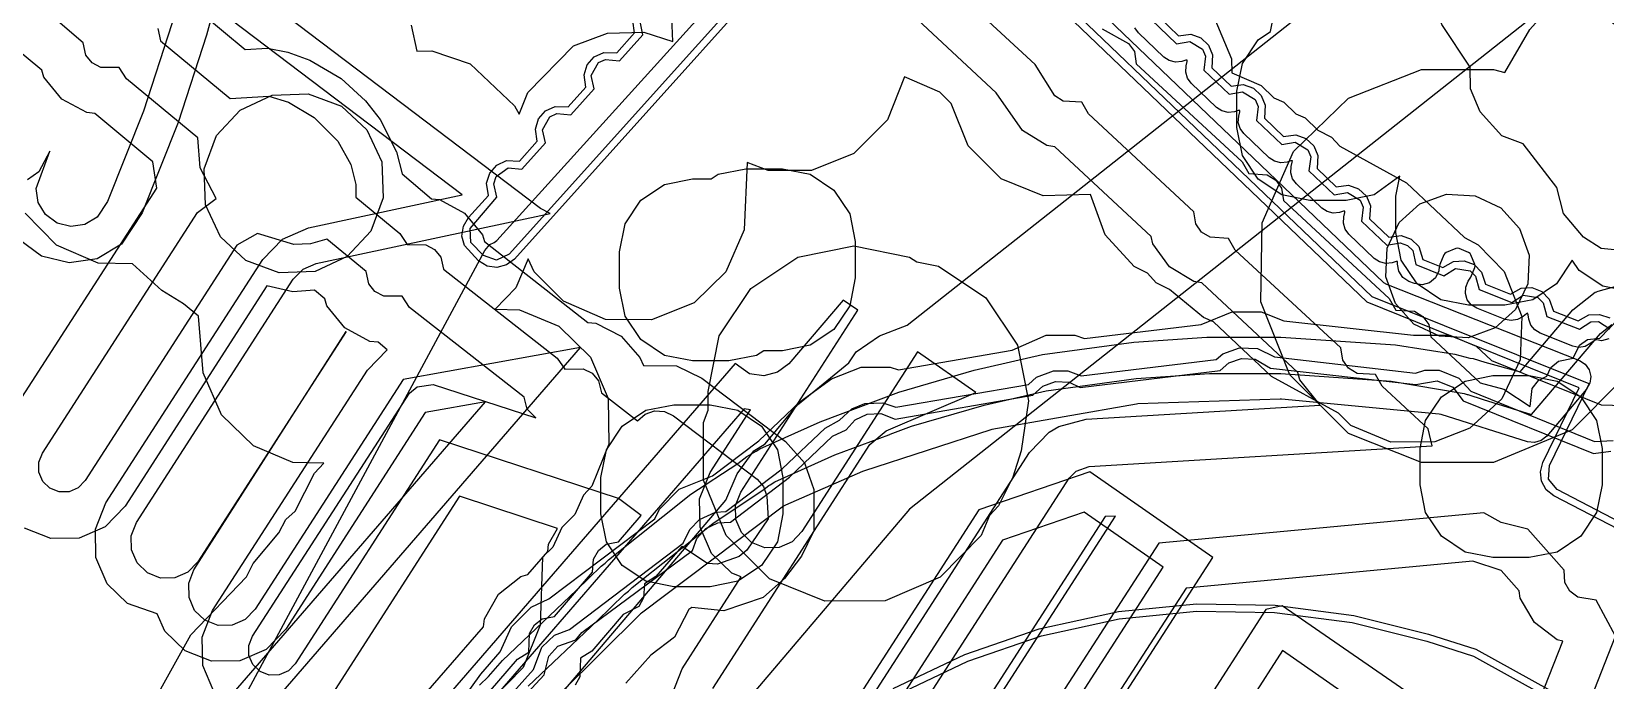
# Model space of a CAD drawing. Header units: metres. Extents: x -2677 to -840, y 169 to 1487.
# Drawn here: x -1999.57 to -1956.33, y 382.39 to 400.22 of the extents above; entities that cross this region are included whole.
import ezdxf

# ---------------------------------------------------------------- set-up
doc = ezdxf.new("R2010")
doc.units = ezdxf.units.M
doc.layers.add('AI_GREENING_EXCLUSIONS', color=1, linetype='Continuous')
doc.layers.add('AI_GREENING_LAWN', color=82, linetype='Continuous')

msp = doc.modelspace()

# ---------------------------------------------------------------- linework, layer by layer
at = {"layer": 'AI_GREENING_EXCLUSIONS'}
for points in [[(-1990.329, 375.765), (-1980.497, 387.344), (-1980.186, 388.069), (-1979.728, 388.701), (-1979.417, 388.891), (-1978.525, 389.965), (-1977.117, 391.12), (-1976.918, 391.423), (-1976.272, 391.862), (-1975.514, 392.153), (-1957.636, 406.277), (-1981.262, 423.671), (-1982.105, 424.146), (-1982.309, 424.427), (-2001.679, 437.776)], [(-1990.329, 375.765), (-1980.497, 387.344), (-1980.186, 388.069), (-1979.728, 388.701), (-1979.417, 388.891), (-1978.525, 389.965), (-1977.117, 391.12), (-1976.918, 391.423), (-1976.272, 391.862), (-1975.514, 392.153), (-1957.636, 406.277), (-1981.262, 423.671), (-1982.105, 424.146), (-1982.309, 424.427), (-2001.679, 437.776)], [(-1951.192, 398.199), (-1997.973, 431.098), (-2000.879, 426.914), (-1995.376, 417.194), (-1995.076, 416.47), (-1994.63, 414.523), (-1994.325, 412.441), (-1994.186, 410.258), (-1994.206, 408.337), (-1994.402, 406.142), (-1994.774, 404.009), (-1995.71, 400.43), (-1996.493, 398.032), (-1997.48, 395.55), (-1997.768, 395.119), (-1998.102, 394.918), (-1998.488, 394.861), (-1998.867, 394.955), (-1999.18, 395.188), (-1999.381, 395.522), (-1999.438, 395.908), (-1999.062, 396.932), (-1999.363, 396.368), (-1999.682, 396.145)], [(-1952.685, 398.026), (-1997.719, 429.697), (-1999.697, 426.855), (-1994.506, 417.687), (-1994.101, 416.695), (-1993.641, 414.669), (-1993.327, 412.509), (-1993.186, 410.247), (-1993.206, 408.326), (-1993.417, 405.974), (-1993.805, 403.764), (-1994.276, 401.901), (-1994.76, 400.12), (-1995.543, 397.722), (-1996.525, 395.239), (-1997.096, 394.378), (-1997.765, 393.977), (-1998.537, 393.862), (-1999.294, 394.051), (-1999.921, 394.516)], [(-1955.734, 394.182), (-1956.45, 394.255), (-1956.942, 394.572), (-1957.487, 395.22), (-1957.676, 395.93), (-1958.6, 397.138), (-1959.179, 397.353), (-1959.775, 398.015), (-1960.041, 398.649), (-1960.05, 399.236), (-1960.827, 400.416), (-1961.14, 401.487), (-1961.186, 402.071), (-1960.949, 402.692), (-1960.961, 405.818), (-1967.961, 410.896), (-1968.6, 411.255), (-1968.992, 411.656), (-1991.586, 427.988), (-2001.982, 428.066)], [(-1955.711, 386.619), (-1957.661, 387.637), (-1957.899, 387.924), (-1957.873, 388.296), (-1956.785, 390.536), (-1962.742, 392.932), (-1976.048, 405.669), (-1986.451, 394.103), (-1986.797, 393.938), (-1987.157, 394.066), (-1987.497, 394.423), (-1987.517, 394.805), (-1986.789, 395.671), (-1986.867, 396.035), (-1986.804, 396.234), (-1986.475, 396.477), (-1986.096, 396.442), (-1985.451, 397.158), (-1985.529, 397.522), (-1985.328, 397.878), (-1985.138, 397.964), (-1984.758, 397.929), (-1984.114, 398.645), (-1984.192, 399.009), (-1983.991, 399.365), (-1983.8, 399.451), (-1983.421, 399.416), (-1982.776, 400.132), (-1982.854, 400.495)], [(-1999.467, 374.222), (-1984.484, 391.538), (-1989.358, 390.657), (-1993.423, 384.345), (-1993.695, 384.064), (-1994.052, 383.909), (-1994.443, 383.902), (-1994.806, 384.045), (-1995.086, 384.316), (-1995.241, 384.674), (-1995.248, 385.064), (-1995.105, 385.427), (-1990.924, 391.98), (-1995.003, 385.646), (-1995.274, 385.366), (-1995.632, 385.211), (-1996.022, 385.204), (-1996.385, 385.347), (-1996.666, 385.618), (-1996.821, 385.976), (-1996.828, 386.366), (-1996.684, 386.729), (-1992.379, 393.415), (-1992.109, 393.693), (-1991.751, 393.849), (-1985.322, 395.223), (-1985.587, 395.356), (-1998.559, 405.192)], [(-1955.741, 386.422), (-1957.755, 387.461), (-1957.961, 387.63), (-1958.089, 387.863), (-1958.122, 388.126), (-1958.053, 388.383), (-1957.059, 390.43), (-1962.88, 392.788), (-1976.037, 405.382), (-1986.303, 393.969), (-1986.521, 393.806), (-1986.786, 393.738), (-1987.056, 393.777), (-1987.291, 393.917), (-1987.678, 394.336), (-1987.745, 394.601), (-1987.706, 394.871), (-1987.566, 395.106), (-1987.016, 395.718), (-1987.066, 396.053), (-1986.978, 396.332), (-1986.784, 396.552), (-1986.518, 396.672), (-1986.167, 396.661), (-1985.679, 397.205), (-1985.728, 397.54), (-1985.641, 397.819), (-1985.447, 398.039), (-1985.18, 398.159), (-1984.83, 398.148), (-1984.341, 398.692), (-1984.391, 399.027), (-1984.303, 399.306), (-1984.109, 399.526), (-1983.843, 399.646), (-1983.492, 399.635), (-1983.004, 400.179), (-1983.053, 400.514)], [(-2000.223, 374.876), (-1987.094, 390.05), (-1988.753, 389.75), (-1992.583, 383.803), (-1993.125, 383.242), (-1993.841, 382.931), (-1994.621, 382.918), (-1995.347, 383.205), (-1995.908, 383.747), (-1996.114, 384.221), (-1996.927, 384.506), (-1997.488, 385.049), (-1997.798, 385.765), (-1997.812, 386.545), (-1997.525, 387.271), (-1993.218, 393.958), (-1992.675, 394.518), (-1991.963, 394.826), (-1987.736, 395.73), (-1999.164, 404.395), (-1999.681, 404.979)], [(-1928.453, 386.248), (-1954.175, 403.801), (-1954.767, 403.446), (-1975.456, 387.101), (-1987.257, 373.195)], [(-1928.453, 386.248), (-1954.175, 403.801), (-1954.767, 403.446), (-1975.456, 387.101), (-1987.257, 373.195)], [(-1955.904, 390.629), (-1957.254, 389.279), (-1959.414, 388.377), (-1961.392, 388.377), (-1963.393, 389.172), (-1965.009, 390.788), (-1965.804, 392.789), (-1965.765, 394.962), (-1964.902, 396.927), (-1963.393, 398.384), (-1961.392, 399.179), (-1959.414, 399.179), (-1959.103, 399.092), (-1958.414, 400.279), (-1958.414, 400.279), (-1957.847, 400.902), (-1957.258, 401.383), (-1956.558, 401.799), (-1955.777, 402.115)], [(-1988.496, 380.329), (-1986.218, 382.976), (-1985.906, 383.171), (-1985.891, 383.68), (-1985.756, 383.918), (-1985.541, 384.086), (-1985.206, 384.151), (-1984.157, 385.369), (-1984.131, 385.725), (-1983.996, 385.963), (-1983.781, 386.131), (-1983.446, 386.196), (-1982.823, 386.919), (-1983.444, 387.389), (-1988.361, 388.999), (-1992.323, 382.847), (-1992.513, 382.651), (-1992.763, 382.542), (-1993.037, 382.537), (-1993.291, 382.638), (-1993.487, 382.827), (-1993.596, 383.078), (-1993.6, 383.351), (-1993.5, 383.605), (-1989.188, 390.288), (-1988.974, 390.457), (-1988.532, 390.521), (-1985.719, 389.607), (-1985.954, 389.843), (-1986.034, 390.174), (-1989.182, 392.637), (-1989.384, 392.944), (-1989.893, 392.949), (-1990.134, 393.078), (-1990.306, 393.289), (-1990.378, 393.623), (-1991.459, 394.514), (-1991.907, 394.382), (-1992.366, 394.371), (-1993.358, 394.674), (-1993.926, 394.349), (-1998.092, 387.88), (-1998.282, 387.684), (-1998.532, 387.575), (-1998.806, 387.57), (-1999.06, 387.67), (-1999.256, 387.86), (-1999.365, 388.111), (-1999.369, 388.384), (-1999.269, 388.638), (-1995.011, 395.25), (-1994.498, 395.634), (-1994.937, 396.471), (-1995.001, 397.301), (-1996.955, 398.919), (-1997.156, 399.227), (-1997.665, 399.233), (-1997.905, 399.362), (-1998.078, 399.574), (-1998.148, 399.908), (-2000.619, 402.023)], [(-1975.329, 381.329), (-1971.067, 387.947), (-1970.877, 388.144), (-1970.521, 388.267), (-1961.097, 388.837), (-1961.202, 389.301), (-1962.468, 390.475), (-1962.651, 390.793), (-1963.16, 390.827), (-1963.392, 390.97), (-1963.552, 391.192), (-1963.604, 391.529), (-1966.503, 394.216), (-1966.686, 394.534), (-1967.194, 394.568), (-1967.427, 394.711), (-1967.587, 394.933), (-1967.639, 395.27), (-1970.537, 397.957), (-1970.721, 398.275), (-1971.229, 398.309), (-1971.462, 398.452), (-1971.997, 399.311), (-1974.572, 401.695)], [(-2000.362, 389.342), (-1996.126, 395.919), (-1996.237, 396.636), (-1997.824, 397.967), (-1998.048, 397.99), (-1998.735, 398.361), (-1999.227, 398.967), (-1999.285, 399.161), (-2001.276, 400.81)], [(-1989.14, 400.391), (-1988.985, 399.676), (-1988.572, 399.687), (-1987.522, 399.335), (-1986.298, 398.177), (-1986.177, 397.946), (-1985.938, 398.543), (-1984.679, 399.822), (-1983.748, 400.172), (-1982.753, 400.198), (-1981.954, 399.945), (-1982.002, 401.048)], [(-1976.422, 382.033), (-1972.16, 388.651), (-1971.618, 389.212), (-1971.354, 389.367), (-1970.599, 389.565), (-1964.172, 389.953), (-1964.734, 390.649), (-1964.781, 390.847), (-1967.424, 393.314), (-1967.646, 393.349), (-1968.311, 393.758), (-1968.769, 394.39), (-1968.816, 394.588), (-1971.458, 397.055), (-1971.681, 397.09), (-1972.346, 397.499), (-1973.072, 398.534), (-1975.491, 400.79)], [(-1994.886, 400.712), (-1993.7, 399.729), (-1993.088, 399.765), (-1992.525, 399.655), (-1991.925, 399.436), (-1991.065, 398.926), (-1990.393, 398.316), (-1989.989, 397.801), (-1989.541, 396.916), (-1989.388, 396.306), (-1988.582, 395.625), (-1988.357, 395.602), (-1987.67, 395.233), (-1987.176, 394.629), (-1987.124, 394.454), (-1984.29, 392.222), (-1984.065, 392.205), (-1983.369, 391.854), (-1982.859, 391.262), (-1982.759, 391.041), (-1981.856, 391.038), (-1981.153, 390.697), (-1978.855, 388.956), (-1978.337, 388.373), (-1978.081, 387.636), (-1978.079, 386.506), (-1978.42, 385.804), (-1978.886, 385.189), (-1979.47, 384.67), (-1980.548, 384.3), (-1981.432, 384.397), (-1981.51, 384.336), (-1981.903, 383.579), (-1982.56, 383.087), (-1983.243, 382.312)], [(-1967.065, 400.554), (-1966.612, 399.47), (-1966.597, 399.086), (-1965.79, 398.734), (-1965.447, 398.4), (-1965.172, 398.282), (-1964.842, 397.957), (-1964.58, 397.847), (-1964.237, 397.513), (-1963.86, 397.319), (-1963.632, 397.07), (-1961.798, 396.065), (-1960.205, 394.557), (-1959.828, 394.362), (-1959.12, 393.628), (-1958.632, 392.389), (-1958.683, 391.201), (-1959.184, 390.126), (-1960.058, 389.325), (-1961.026, 388.945), (-1962.23, 388.942), (-1963.328, 389.399), (-1963.671, 389.733), (-1965.506, 390.737), (-1967.099, 392.246), (-1967.373, 392.364), (-1968.308, 393.133), (-1968.675, 393.316), (-1968.913, 393.576), (-1969.279, 393.759), (-1970.082, 394.638), (-1970.483, 395.738), (-1971.78, 395.708), (-1972.933, 396.175), (-1973.839, 397.081), (-1974.307, 398.241), (-1974.623, 398.557), (-1975.585, 398.971), (-1976.055, 397.793), (-1976.977, 396.871), (-1978.142, 396.401), (-1979.33, 396.401), (-1979.906, 396.625), (-1979.994, 394.769), (-1980.492, 393.619), (-1981.369, 392.764), (-1982.534, 392.294), (-1983.803, 392.311), (-1984.953, 392.809), (-1985.764, 393.619), (-1985.93, 393.977), (-1986.266, 393.175), (-1986.829, 392.59), (-1986.165, 392.576), (-1985.081, 392.123), (-1984.215, 391.275), (-1983.724, 390.136), (-1983.711, 388.88), (-1984.178, 387.729), (-1984.405, 387.484), (-1984.647, 386.953), (-1985.005, 386.595), (-1985.247, 386.056), (-1985.528, 385.775), (-1985.597, 383.909), (-1986.067, 382.744), (-1986.922, 381.867)], [(-1968.814, 400.545), (-1968.118, 399.878), (-1967.753, 399.945), (-1967.403, 399.733), (-1967.323, 399.54), (-1967.369, 399.162), (-1966.673, 398.495), (-1966.308, 398.562), (-1965.958, 398.35), (-1965.878, 398.157), (-1965.925, 397.779), (-1965.229, 397.112), (-1964.863, 397.179), (-1964.513, 396.967), (-1964.433, 396.774), (-1964.48, 396.396), (-1963.784, 395.729), (-1963.418, 395.796), (-1963.069, 395.584), (-1962.988, 395.391), (-1963.035, 395.013), (-1962.339, 394.346), (-1961.973, 394.413), (-1961.776, 394.344), (-1961.624, 394.201), (-1961.549, 393.819), (-1960.771, 393.511), (-1960.458, 393.711), (-1960.054, 393.646), (-1959.907, 393.498), (-1959.807, 393.13), (-1958.912, 392.776), (-1958.598, 392.975), (-1958.194, 392.911), (-1958.047, 392.762), (-1957.948, 392.394), (-1957.052, 392.04), (-1956.738, 392.239), (-1956.529, 392.25), (-1956.215, 392.054)], [(-1968.593, 400.609), (-1968.065, 400.104), (-1967.728, 400.143), (-1967.451, 400.047), (-1967.238, 399.846), (-1967.126, 399.576), (-1967.148, 399.226), (-1966.62, 398.721), (-1966.283, 398.76), (-1966.007, 398.664), (-1965.794, 398.463), (-1965.681, 398.193), (-1965.703, 397.843), (-1965.175, 397.338), (-1964.838, 397.377), (-1964.562, 397.281), (-1964.349, 397.08), (-1964.236, 396.81), (-1964.258, 396.46), (-1963.73, 395.955), (-1963.394, 395.994), (-1963.117, 395.898), (-1962.904, 395.697), (-1962.792, 395.427), (-1962.813, 395.077), (-1962.285, 394.572), (-1961.949, 394.611), (-1961.672, 394.515), (-1961.459, 394.314), (-1961.349, 393.955), (-1960.807, 393.74), (-1960.51, 393.904), (-1960.218, 393.919), (-1959.945, 393.814), (-1959.738, 393.606), (-1959.627, 393.274), (-1958.947, 393.005), (-1958.65, 393.168), (-1958.358, 393.183), (-1958.085, 393.078), (-1957.879, 392.87), (-1957.767, 392.538), (-1957.087, 392.269), (-1956.79, 392.432), (-1956.498, 392.448), (-1956.214, 392.353)], [(-1955.642, 393.069), (-1956.407, 393.221), (-1957.056, 393.655), (-1957.248, 393.942), (-1957.683, 393.286), (-1958.332, 392.852), (-1959.097, 392.7), (-1960.097, 392.7), (-1960.862, 392.852), (-1961.511, 393.286), (-1961.945, 393.935), (-1962.097, 394.7), (-1962.097, 395.7), (-1961.988, 396.248), (-1962.692, 395.732), (-1963.457, 395.58), (-1964.457, 395.58), (-1965.223, 395.732), (-1965.872, 396.165), (-1966.305, 396.814), (-1966.457, 397.58), (-1966.457, 398.58), (-1966.305, 399.345), (-1965.872, 399.994), (-1965.872, 399.994), (-1965.539, 400.216), (-1965.437, 400.73)], [(-1996.094, 400.299), (-1996.023, 399.965), (-1994.111, 398.382), (-1993.046, 398.446), (-1992.508, 398.275), (-1991.803, 397.856), (-1991.157, 397.204), (-1990.8, 396.563), (-1990.656, 396.014), (-1990.658, 395.668), (-1989.449, 394.671), (-1989.247, 394.364), (-1988.738, 394.359), (-1988.497, 394.23), (-1988.324, 394.018), (-1988.253, 393.686), (-1985.132, 391.246), (-1984.923, 390.944), (-1984.413, 390.953), (-1984.169, 390.83), (-1983.991, 390.623), (-1983.911, 390.291), (-1982.924, 389.519), (-1982.715, 389.707), (-1982.457, 389.797), (-1982.184, 389.78), (-1981.938, 389.661), (-1979.64, 387.92), (-1979.458, 387.716), (-1979.369, 387.458), (-1979.337, 386.835), (-1979.922, 385.973), (-1980.127, 385.792), (-1980.726, 385.588), (-1980.998, 385.604), (-1981.705, 386.072), (-1982.418, 385.244), (-1982.729, 385.049), (-1982.754, 384.665), (-1982.889, 384.427), (-1983.317, 384.2), (-1984.178, 383.2), (-1984.49, 383.004), (-1984.505, 382.495), (-1984.639, 382.257)], [(-1970.157, 400.295), (-1969.436, 399.888), (-1969.276, 399.667), (-1969.224, 399.33), (-1966.317, 396.635), (-1966.134, 396.316), (-1965.625, 396.282), (-1965.393, 396.139), (-1965.232, 395.918), (-1965.18, 395.581), (-1962.273, 392.886), (-1962.09, 392.567), (-1961.582, 392.533), (-1961.349, 392.39), (-1961.189, 392.169), (-1961.137, 391.832), (-1959.777, 390.571), (-1959.124, 390.391), (-1958.402, 389.92), (-1958.35, 390.415), (-1958.179, 390.628), (-1957.95, 390.753), (-1957.836, 390.985), (-1957.63, 391.165), (-1957.223, 391.244), (-1957.052, 391.599), (-1956.828, 391.754), (-1956.49, 391.799), (-1953.949, 394.431)], [(-1996.2, 381.829), (-1995.192, 383.642), (-1993.665, 385.24), (-1993.481, 385.601), (-1992.77, 386.444), (-1992.581, 386.812), (-1992.322, 387.045), (-1991.791, 388.088), (-1991.542, 388.365), (-1992.389, 388.381), (-1993.473, 388.835), (-1994.35, 389.69), (-1994.848, 390.84), (-1994.984, 392.399), (-1995.395, 392.742), (-1995.992, 393.101), (-1996.795, 393.836), (-1997.734, 393.852), (-1998.884, 394.35), (-1999.739, 395.227)], [(-1994.556, 382.087), (-1994.866, 382.803), (-1994.88, 383.583), (-1994.593, 384.309), (-1990.339, 390.915), (-1989.802, 391.47), (-1990.049, 391.683), (-1990.273, 391.705), (-1990.961, 392.075), (-1991.454, 392.679), (-1991.513, 392.873), (-1991.799, 393.109), (-1992.392, 393.071), (-1993.102, 393.228), (-1996.999, 387.176), (-1997.541, 386.615), (-1998.257, 386.304), (-1999.038, 386.291), (-1999.763, 386.577)], [(-1987.261, 382.265), (-1987.017, 382.504), (-1986.633, 382.943), (-1984.6, 384.867), (-1983.923, 385.53), (-1983.813, 385.613), (-1983.716, 385.705), (-1981.455, 387.506), (-1980.168, 388.355), (-1979.918, 388.544), (-1979.665, 388.688), (-1979.561, 388.757), (-1977.909, 389.498), (-1975.742, 390.312), (-1973.676, 390.913), (-1971.802, 391.342), (-1969.29, 391.686), (-1967.284, 391.822), (-1965.25, 391.821), (-1962.104, 391.607), (-1960.471, 391.359), (-1960.065, 391.248), (-1959.97, 391.234), (-1959.651, 391.135), (-1958.678, 390.869), (-1957.233, 392.571), (-1956.622, 393.056), (-1956.572, 393.071), (-1956.566, 393.075), (-1956.469, 393.1), (-1955.872, 393.27)], [(-1980.855, 382.173), (-1976.54, 388.874), (-1976.092, 389.252), (-1973.629, 390.303), (-1975.228, 391.418), (-1978.407, 386.481), (-1978.678, 386.2), (-1979.036, 386.045), (-1979.426, 386.038), (-1979.789, 386.181), (-1980.07, 386.453), (-1980.225, 386.811), (-1980.232, 387.201), (-1980.088, 387.564), (-1976.869, 392.562), (-1977.272, 392.843), (-1978.767, 391.094), (-1979.079, 390.86), (-1979.457, 390.763), (-1979.844, 390.818), (-1980.239, 391.096), (-1996.82, 371.932)], [(-1988.808, 380.36), (-1987.225, 382.566), (-1986.691, 383.179), (-1986.382, 383.868), (-1985.842, 384.408), (-1985.361, 384.63), (-1982.45, 386.831), (-1982.317, 387.101), (-1981.776, 387.642), (-1980.866, 388.017), (-1979.592, 388.971), (-1978.461, 390.045), (-1977.595, 390.679), (-1976.775, 391.001), (-1975.984, 391.001), (-1975.757, 390.928), (-1972.632, 391.466), (-1971.698, 391.877), (-1970.907, 391.877), (-1970.649, 391.79), (-1967.439, 392.17), (-1966.587, 392.514), (-1965.795, 392.514), (-1965.169, 392.273), (-1961.605, 391.875), (-1960.607, 391.88), (-1959.884, 391.578), (-1959.464, 391.184), (-1956.454, 389.962), (-1955.833, 389.942)], [(-1985.924, 382.238), (-1984.032, 384.03), (-1983.278, 384.766), (-1983.168, 384.848), (-1983.071, 384.941), (-1980.853, 386.707), (-1979.447, 387.647), (-1979.32, 387.743), (-1979.276, 387.761), (-1979.152, 387.844), (-1977.499, 388.586), (-1976.019, 389.14), (-1975.992, 389.151), (-1975.979, 389.155), (-1975.397, 389.373), (-1973.398, 389.952), (-1971.696, 390.348), (-1969.222, 390.688), (-1967.216, 390.824), (-1967.108, 390.824), (-1967.092, 390.826), (-1967.045, 390.824), (-1965.252, 390.821), (-1962.221, 390.613), (-1960.216, 390.272), (-1960.139, 390.248), (-1960.114, 390.244), (-1959.699, 390.111), (-1958.363, 389.694), (-1956.471, 391.924), (-1956.165, 392.167)], [(-1986.412, 381.983), (-1985.778, 382.694), (-1985.553, 383.309), (-1985.204, 383.633), (-1984.794, 383.794), (-1981.666, 386.165), (-1981.488, 386.542), (-1981.217, 386.813), (-1980.777, 387.017), (-1980.498, 387.037), (-1978.946, 388.206), (-1977.772, 389.319), (-1977.372, 389.54), (-1977.036, 389.85), (-1976.675, 390.001), (-1976.182, 390.021), (-1975.831, 389.896), (-1972.187, 390.524), (-1971.959, 390.726), (-1971.5, 390.896), (-1971.105, 390.896), (-1970.733, 390.762), (-1967.029, 391.206), (-1966.847, 391.363), (-1966.389, 391.533), (-1965.896, 391.514), (-1965.424, 391.278), (-1961.556, 390.833), (-1961.298, 390.92), (-1960.902, 390.92), (-1960.364, 390.696), (-1960.036, 390.335), (-1956.638, 388.955), (-1956.128, 388.982)], [(-1986.169, 381.808), (-1985.483, 382.547), (-1985.358, 383.062), (-1985.115, 383.331), (-1984.621, 383.51), (-1984.45, 383.71), (-1981.415, 385.959), (-1981.292, 386.295), (-1981.05, 386.564), (-1980.717, 386.723), (-1980.367, 386.743), (-1978.752, 387.976), (-1977.566, 389.102), (-1977.193, 389.272), (-1976.948, 389.548), (-1976.615, 389.707), (-1976.241, 389.727), (-1975.849, 389.573), (-1972.065, 390.226), (-1971.791, 390.477), (-1971.441, 390.602), (-1971.067, 390.583), (-1970.763, 390.443), (-1966.917, 390.902), (-1966.679, 391.114), (-1966.329, 391.239), (-1965.955, 391.22), (-1965.535, 390.973), (-1961.542, 390.52), (-1960.961, 390.626), (-1960.532, 390.447), (-1960.246, 390.076), (-1956.669, 388.623), (-1956.188, 388.687)], [(-1981.983, 381.988), (-1981.696, 382.714), (-1980.071, 385.238), (-1980.331, 385.341), (-1980.892, 385.883), (-1981.202, 386.599), (-1981.216, 387.379), (-1980.929, 388.105), (-1979.822, 389.824), (-1979.995, 389.849), (-1996.064, 371.277)], [(-1971.213, 379.42), (-1967.124, 385.769), (-1970.503, 388.124), (-1973.547, 387.077), (-1977.675, 380.667)], [(-1989.221, 381.48), (-1987.153, 383.863), (-1987.125, 384.087), (-1986.741, 384.766), (-1986.127, 385.247), (-1985.931, 385.301), (-1985.39, 385.93), (-1985.365, 386.132), (-1985.118, 386.569), (-1987.812, 387.451), (-1991.23, 382.143)], [(-1972.053, 379.961), (-1968.487, 385.5), (-1970.658, 387.013), (-1972.894, 386.244), (-1976.834, 380.125)], [(-1957.317, 380.416), (-1956.06, 383.605), (-1956.592, 384.596), (-1957.094, 384.679), (-1957.312, 384.844), (-1957.45, 385.08), (-1957.469, 385.42), (-1958.471, 386.551), (-1959.201, 386.733), (-1959.678, 387), (-1968.608, 386.167), (-1972.494, 380.133)], [(-1973.671, 380.891), (-1969.795, 386.908), (-1970.082, 386.891), (-1974.152, 380.571)], [(-1958.38, 381.264), (-1957.51, 383.47), (-1957.663, 383.51), (-1958.285, 383.982), (-1958.679, 384.655), (-1958.706, 384.856), (-1959.201, 385.414), (-1959.978, 385.666), (-1967.857, 384.931), (-1971.401, 379.429)], [(-1975.897, 382.166), (-1973.935, 383.104), (-1971.891, 383.806), (-1969.709, 384.281), (-1967.565, 384.492), (-1965.405, 384.457), (-1963.249, 384.173), (-1961.197, 383.66), (-1959.899, 383.25), (-1957.844, 382.113)], [(-1957.123, 378.858), (-1965.219, 384.44), (-1965.665, 384.341), (-1969.531, 378.337)], [(-1975.791, 381.997), (-1973.849, 382.923), (-1971.827, 383.616), (-1969.689, 384.082), (-1967.568, 384.292), (-1965.43, 384.259), (-1963.297, 383.979), (-1961.245, 383.466), (-1959.959, 383.059), (-1957.948, 381.942)], [(-1957.981, 378.176), (-1965.203, 383.21), (-1968.69, 377.795)]]:
    msp.add_lwpolyline(points, dxfattribs=at)
for points in [[(-1989.908, 395.651), (-1990.249, 394.734), (-1990.896, 394.035), (-1991.778, 393.626), (-1992.764, 393.587), (-1993.681, 393.928), (-1994.38, 394.575), (-1994.789, 395.457), (-1994.828, 396.443), (-1994.487, 397.36), (-1993.84, 398.059), (-1992.958, 398.468), (-1991.972, 398.507), (-1991.055, 398.166), (-1990.356, 397.519), (-1989.947, 396.637), (-1989.908, 395.651)], [(-1977.095, 392.685), (-1977.529, 392.036), (-1978.178, 391.602), (-1978.943, 391.45), (-1979.456, 391.45), (-1979.651, 391.32), (-1980.416, 391.168), (-1981.416, 391.168), (-1982.181, 391.32), (-1982.83, 391.754), (-1983.264, 392.403), (-1983.416, 393.168), (-1983.416, 394.168), (-1983.264, 394.933), (-1982.83, 395.582), (-1982.181, 396.016), (-1981.416, 396.168), (-1980.903, 396.168), (-1980.708, 396.298), (-1979.943, 396.45), (-1978.943, 396.45), (-1978.178, 396.298), (-1977.529, 395.864), (-1977.095, 395.215), (-1976.943, 394.45), (-1976.943, 393.45), (-1977.095, 392.685)], [(-1958.433, 394.075), (-1958.472, 393.287), (-1958.806, 392.586), (-1959.37, 392.074), (-1960.106, 391.808), (-1960.894, 391.847), (-1961.595, 392.181), (-1962.107, 392.745), (-1962.373, 393.481), (-1962.334, 394.269), (-1962, 394.97), (-1961.436, 395.482), (-1960.7, 395.748), (-1959.912, 395.709), (-1959.211, 395.375), (-1958.699, 394.811), (-1958.433, 394.075)], [(-1975.254, 393.889), (-1974.651, 393.77), (-1973.354, 392.902), (-1972.486, 391.605), (-1972.182, 390.074), (-1972.389, 388.703), (-1972.615, 387.978), (-1973.008, 387.188), (-1973.257, 386.921), (-1973.486, 386.372), (-1974.609, 385.228), (-1976.118, 384.581), (-1977.779, 384.565), (-1979.301, 385.185), (-1980.488, 386.372), (-1981.108, 387.894), (-1981.108, 389.478), (-1980.984, 389.814), (-1980.984, 390.327), (-1980.68, 391.858), (-1979.812, 393.155), (-1978.515, 394.023), (-1976.984, 394.327), (-1975.453, 394.023), (-1975.254, 393.889)], [(-1957.014, 386.353), (-1957.663, 385.919), (-1958.428, 385.767), (-1959.428, 385.767), (-1960.193, 385.919), (-1960.842, 386.353), (-1961.276, 387.002), (-1961.428, 387.767), (-1961.428, 388.767), (-1961.276, 389.532), (-1960.842, 390.181), (-1960.193, 390.615), (-1959.428, 390.767), (-1958.428, 390.767), (-1957.663, 390.615), (-1957.014, 390.181), (-1956.58, 389.532), (-1956.428, 388.767), (-1956.428, 387.767), (-1956.58, 387.002), (-1957.014, 386.353)], [(-1980.164, 385.118), (-1980.929, 384.966), (-1981.929, 384.966), (-1982.694, 385.118), (-1983.343, 385.552), (-1983.777, 386.201), (-1983.929, 386.966), (-1983.929, 387.966), (-1983.777, 388.731), (-1983.343, 389.38), (-1982.694, 389.814), (-1981.929, 389.966), (-1980.929, 389.966), (-1980.164, 389.814), (-1979.515, 389.38), (-1979.081, 388.731), (-1978.929, 387.966), (-1978.929, 386.966), (-1979.081, 386.201), (-1979.515, 385.552), (-1980.164, 385.118)]]:
    msp.add_lwpolyline(points, close=True, dxfattribs=at)
at = {"layer": 'AI_GREENING_LAWN'}
for points in [[(-2009.103, 353.374), (-1987.113, 394.207), (-1986.98, 394.364), (-1986.857, 394.424), (-1986.79, 394.474), (-1976.386, 405.974)], [(-1975.67, 406), (-1962.431, 393.327), (-1962.351, 393.276), (-1957.051, 391.179), (-1956.892, 391.078), (-1956.782, 390.925), (-1956.736, 390.742), (-1956.761, 390.555), (-1956.854, 390.391), (-1957.947, 389.103), (-1958.099, 388.982), (-1958.285, 388.929), (-1958.479, 388.95), (-1960.849, 389.699), (-1960.9, 389.709), (-1965.238, 390.12), (-1965.27, 390.121), (-1969.178, 389.988), (-1969.213, 389.984), (-1973.187, 389.282), (-1973.221, 389.274), (-1976.717, 388.143), (-1976.74, 388.134), (-1978.861, 387.206), (-1978.911, 387.177), (-1982.813, 384.241), (-1982.839, 384.219), (-1986.123, 380.958)], [(-1956.245, 391.776), (-1956.443, 391.725), (-1956.575, 391.747), (-1956.605, 391.746), (-1956.649, 391.723), (-1956.736, 391.653), (-1956.889, 391.567), (-1957.063, 391.54), (-1957.236, 391.575), (-1958.132, 391.929), (-1958.279, 392.02), (-1958.387, 392.156), (-1958.442, 392.32), (-1958.46, 392.44), (-1958.474, 392.477), (-1958.509, 392.459), (-1958.595, 392.388), (-1958.749, 392.303), (-1958.923, 392.276), (-1959.095, 392.311), (-1959.872, 392.618), (-1960.023, 392.711), (-1960.131, 392.851), (-1960.184, 393.021), (-1960.175, 393.198), (-1960.104, 393.36), (-1960.031, 393.47), (-1959.922, 393.733), (-1959.913, 393.778), (-1959.922, 393.823), (-1960.031, 394.086), (-1960.056, 394.125), (-1960.095, 394.15), (-1960.358, 394.259), (-1960.403, 394.268), (-1960.448, 394.259), (-1960.711, 394.15), (-1960.75, 394.125), (-1960.775, 394.086), (-1960.884, 393.823), (-1960.912, 393.683), (-1960.913, 393.644), (-1961.005, 393.453), (-1961.168, 393.316), (-1961.373, 393.26), (-1961.583, 393.295), (-1961.733, 393.354), (-1961.902, 393.465), (-1962.013, 393.633), (-1962.048, 393.832), (-1962.047, 393.904), (-1962.086, 393.901), (-1962.192, 393.868), (-1962.367, 393.847), (-1962.538, 393.888), (-1962.685, 393.985), (-1963.381, 394.651), (-1963.483, 394.791), (-1963.532, 394.957), (-1963.521, 395.13), (-1963.492, 395.248), (-1963.491, 395.287), (-1963.53, 395.284), (-1963.637, 395.251), (-1963.812, 395.23), (-1963.983, 395.271), (-1964.129, 395.368), (-1964.826, 396.034), (-1964.928, 396.174), (-1964.977, 396.34), (-1964.966, 396.513), (-1964.937, 396.631), (-1964.936, 396.67), (-1964.975, 396.667), (-1965.082, 396.634), (-1965.257, 396.613), (-1965.428, 396.654), (-1965.574, 396.751), (-1966.27, 397.417), (-1966.373, 397.557), (-1966.421, 397.723), (-1966.41, 397.896), (-1966.382, 398.014), (-1966.381, 398.053), (-1966.42, 398.05), (-1966.527, 398.017), (-1966.701, 397.996), (-1966.873, 398.037), (-1967.019, 398.134), (-1967.715, 398.8), (-1967.818, 398.94), (-1967.866, 399.106), (-1967.855, 399.279), (-1967.827, 399.397), (-1967.826, 399.436), (-1967.865, 399.433), (-1967.971, 399.4), (-1968.146, 399.379), (-1968.317, 399.42), (-1968.464, 399.517), (-1969.16, 400.183), (-1969.262, 400.323)]]:
    msp.add_lwpolyline(points, dxfattribs=at)

doc.saveas('drawing.dxf')
